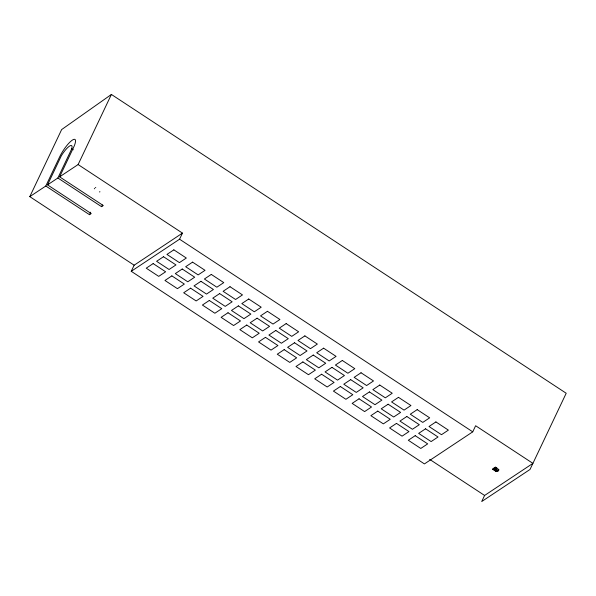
<?xml version="1.0" encoding="UTF-8"?>
<svg xmlns="http://www.w3.org/2000/svg" width="596" height="596" viewBox="0 0 596 596"><rect width="100%" height="100%" fill="white"/><g stroke="black" fill="none" stroke-linecap="round" stroke-linejoin="round"><path stroke-width="0.89" d="M494.762 467.666L496.177 467.376L498.785 469.648L498.614 470.952L496.483 470.125L494.762 467.666L495.47 466.981M29.8 196.643L61.649 129.57L111.4 94.451L566.2 393.256L530.015 469.462L481.702 501.549L484.6 495.455L532.913 463.368L475.63 425.738L472.74 431.832L424.427 463.919L131.247 271.299L134.145 265.205L182.458 233.11L78.113 164.556L59.615 176.841L103.287 205.523L101.558 206.678L57.879 177.995L47.531 184.872L91.203 213.554L89.489 214.694L45.81 186.012L29.8 196.643L134.145 265.205M45.81 186.012L59.63 156.912A15.392 3.747 -56.7 0 1 72.317 140.127A15.392 3.747 -56.7 0 1 73.435 147.741L59.615 176.841M47.531 184.872L61.395 155.668A12.509 3.04 -56.7 0 1 69.464 146.132A12.509 3.04 -56.7 0 1 71.743 148.791L73.278 149.797M57.879 177.995L71.743 148.791M78.113 164.556L111.4 94.451M89.489 214.694L90.674 212.198M101.558 206.678L102.348 205.009M131.247 271.299L179.56 239.212L182.458 233.11M495.425 469.015L493.101 468.627L496.58 470.17L497.69 471.525L495.79 471.309L492.616 469.328L493.585 468.054M495.79 471.309L496.58 470.17L492.616 469.328M498.785 469.648L496.483 470.125L496.177 467.376M99.986 191.823L99.383 191.905M95.792 187.77L95.345 187.524M179.56 239.212L472.74 431.832M429.642 459.352L484.6 495.455M94.451 188.813L94.354 188.291M153.15 263.596L146.244 268.178L158.722 276.373L165.628 271.783L153.15 263.596M163.498 256.72L156.599 261.301L169.078 269.496L175.976 264.915L163.498 256.72M173.853 249.843L166.947 254.425L179.426 262.62L186.332 258.038L173.853 249.843M171.864 275.881L164.965 280.47L177.444 288.665L184.343 284.076L171.864 275.881M182.22 269.005L175.313 273.594L187.792 281.789L194.698 277.2L182.22 269.005M192.568 262.136L185.669 266.717L198.148 274.912L205.046 270.323L192.568 262.136M190.586 288.173L183.68 292.763L196.159 300.958L203.065 296.368L190.586 288.173M200.934 281.297L194.035 285.886L206.514 294.081L213.413 289.492L200.934 281.297M211.289 274.421L204.383 279.01L216.862 287.205L223.768 282.616L211.289 274.421M209.3 300.466L202.402 305.055L214.88 313.243L221.779 308.661L209.3 300.466M219.656 293.59L212.75 298.179L225.228 306.374L232.135 301.785L219.656 293.59M230.004 286.713L223.105 291.302L235.584 299.497L242.483 294.908L230.004 286.713M228.022 312.758L221.116 317.34L233.595 325.535L240.501 320.953L228.022 312.758M238.37 305.882L231.471 310.464L243.95 318.659L250.849 314.077L238.37 305.882M248.726 299.006L241.82 303.587L254.298 311.782L261.204 307.201L248.726 299.006M246.737 325.051L239.838 329.633L252.317 337.828L259.215 333.246L246.737 325.051M257.092 318.175L250.186 322.756L262.665 330.951L269.571 326.37L257.092 318.175M267.44 311.298L260.541 315.88L273.02 324.075L279.919 319.493L267.44 311.298M265.458 337.343L258.552 341.925L271.031 350.12L277.937 345.538L265.458 337.343M275.806 330.467L268.908 335.049L281.387 343.244L288.285 338.662L275.806 330.467M286.162 323.591L279.263 328.173L291.742 336.368L298.641 331.786L286.162 323.591M284.173 349.636L277.274 354.218L289.753 362.413L296.652 357.831L284.173 349.636M294.528 342.76L287.622 347.341L300.101 355.536L307.007 350.955L294.528 342.76M304.876 335.883L297.978 340.465L310.456 348.66L317.355 344.078L304.876 335.883M302.895 361.928L295.988 366.51L308.467 374.705L315.373 370.123L302.895 361.928M313.243 355.052L306.344 359.634L318.823 367.829L325.721 363.247L313.243 355.052M323.598 348.176L316.7 352.757L329.178 360.952L336.077 356.371L323.598 348.176M321.609 374.221L314.71 378.803L327.189 386.998L334.088 382.416L321.609 374.221M331.965 367.345L325.066 371.926L337.545 380.121L344.443 375.54L331.965 367.345M342.32 360.468L335.414 365.05L347.893 373.245L354.799 368.663L342.32 360.468M340.331 386.506L333.425 391.095L345.911 399.29L352.81 394.701L340.331 386.506M350.679 379.63L343.78 384.219L356.259 392.414L363.158 387.825L350.679 379.63M361.034 372.761L354.136 377.342L366.615 385.538L373.513 380.948L361.034 372.761M359.045 398.798L352.147 403.388L364.625 411.583L371.524 406.993L359.045 398.798M369.401 391.922L362.502 396.511L374.981 404.706L381.88 400.117L369.401 391.922M379.756 385.046L372.85 389.635L385.329 397.83L392.235 393.241L379.756 385.046M377.767 411.091L370.868 415.68L383.347 423.868L390.246 419.286L377.767 411.091M388.123 404.215L381.216 408.804L393.695 416.999L400.601 412.41L388.123 404.215M398.471 397.338L391.572 401.928L404.051 410.123L410.949 405.533L398.471 397.338M396.482 423.383L389.583 427.965L402.062 436.16L408.968 431.578L396.482 423.383M406.837 416.507L399.938 421.089L412.417 429.284L419.316 424.702L406.837 416.507M417.193 409.631L410.286 414.22L422.765 422.408L429.671 417.826L417.193 409.631M415.203 435.676L408.305 440.258L420.783 448.453L427.682 443.871L415.203 435.676M425.559 428.8L418.653 433.381L431.132 441.576L438.038 436.995L425.559 428.8M435.907 421.923L429.008 426.505L441.487 434.7L448.386 430.118L435.907 421.923"/></g></svg>
